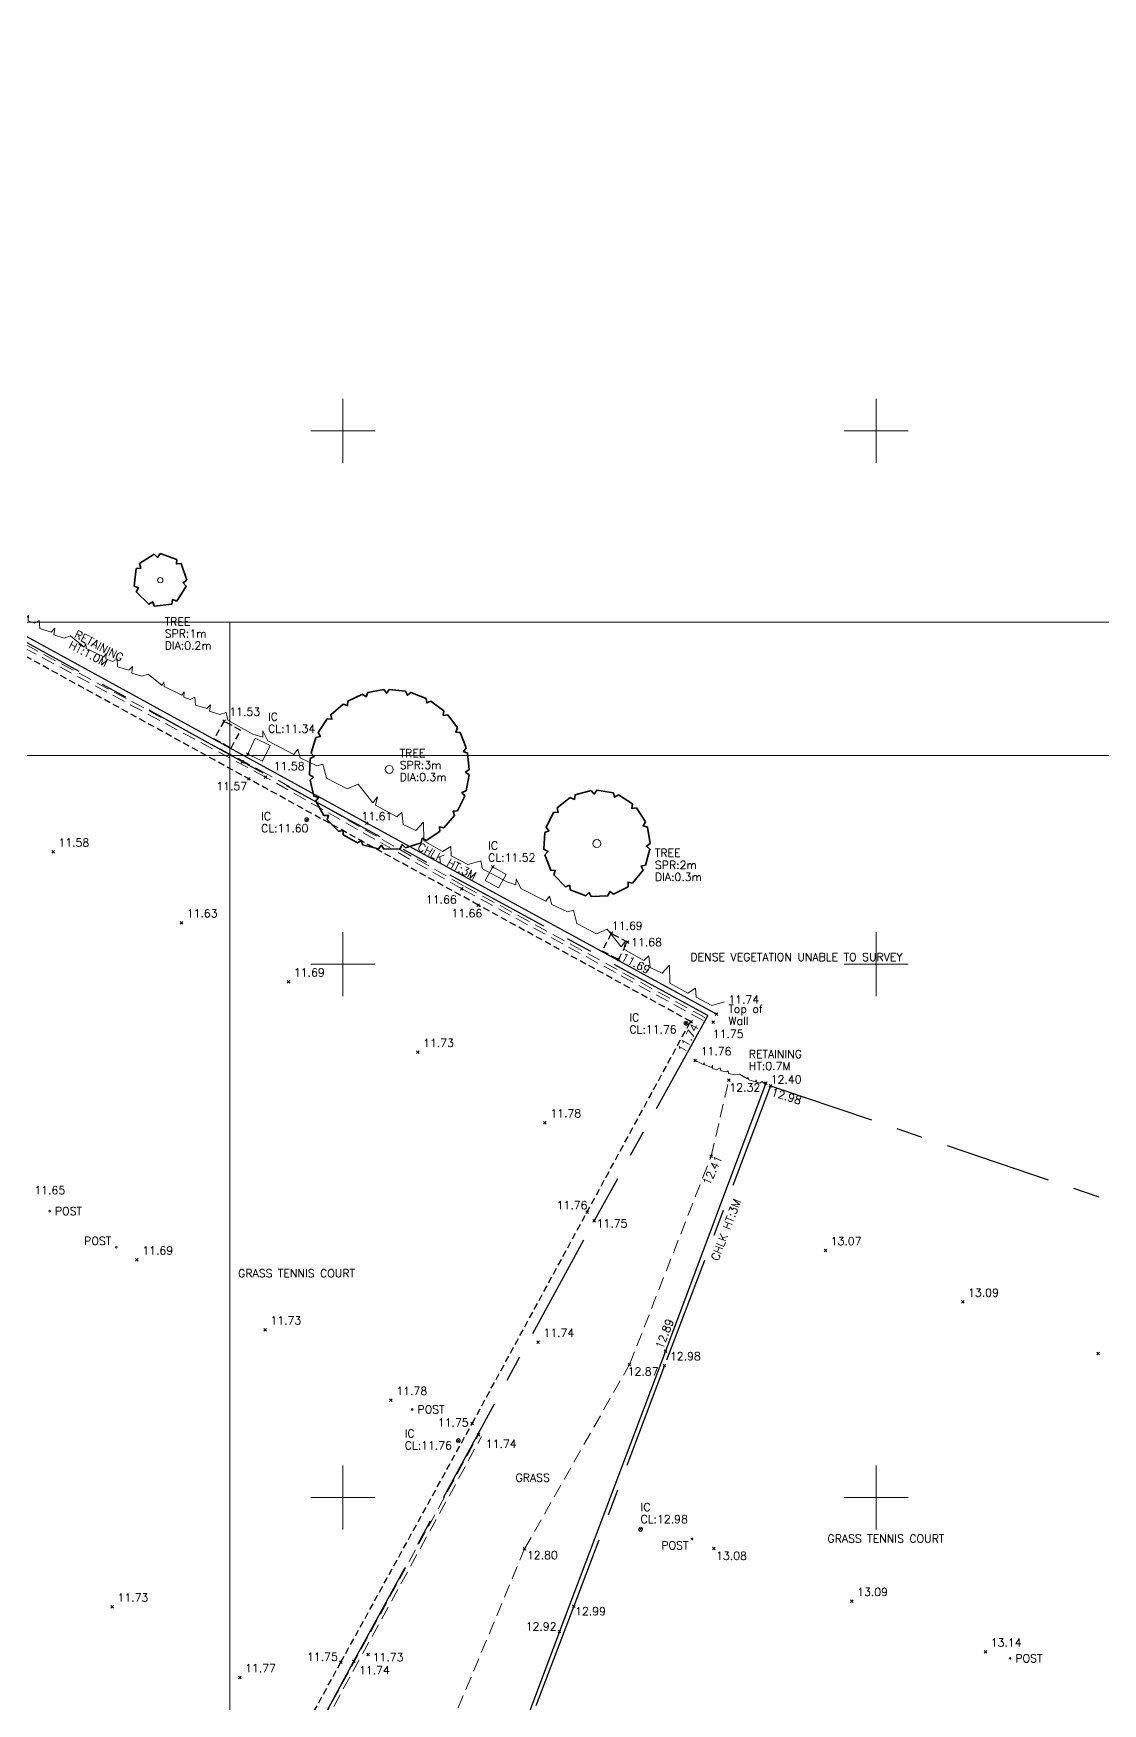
# Model space of a CAD drawing. Extents: x 521064 to 521635, y 174590 to 175241.
# Drawn here: x 521448.4 to 521488.5, y 175032.3 to 175094.9 of the extents above; entities that cross this region are included whole.
import ezdxf

# ---------------------------------------------------------------- set-up
doc = ezdxf.new("R2010")
doc.units = 0
doc.header["$PDMODE"] = 3
doc.header["$PDSIZE"] = 0.05
for name, pattern in [('Centre', [7, 4, -1, 1, -1]), ('DASHED', [0.75, 0.5, -0.25]), ('HIDDEN', [0.375, 0.25, -0.125])]:
    doc.linetypes.add(name, pattern=pattern)
doc.layers.get('0').update_dxf_attribs({"linetype": 'CONTINUOUS', "lineweight": 18})
for name, color, linetype, lineweight in [('I031G_SURVEY-GRID', 7, 'CONTINUOUS', 18), ('I901G_TITLE-SHEET', 7, 'CONTINUOUS', 18), ('I910T_TXT-GEN-S', 7, 'CONTINUOUS', 13), ('I923G_SURVEY-POINT', 7, 'CONTINUOUS', 18), ('I923T_SURVEY-LEVEL', 7, 'CONTINUOUS', 13), ('I941G_TREE', 72, 'CONTINUOUS', 18), ('I941G_TREE-VEG', 6, 'CONTINUOUS', 35), ('I941T_TREE-TXT', 82, 'CONTINUOUS', 13), ('I960G_COVER', 1, 'CONTINUOUS', 18), ('I960T_COVER-TXT', 1, 'CONTINUOUS', 13), ('I963G_SW', 200, 'DASHED', 18), ('I976G_ST-FURN', 220, 'CONTINUOUS', 18), ('I976T_ST-FURN-TXT', 220, 'CONTINUOUS', 13), ('I991G_SLOPE', 21, 'DASHED', 18), ('I995G_VEGETATION', 102, 'CONTINUOUS', 18)]:
    doc.layers.add(name, color=color, linetype=linetype, lineweight=lineweight)
for name, color, linetype in [('I280G_BLDG-FRAME', 7, 'HIDDEN'), ('I940G_SURFACE', 200, 'HIDDEN'), ('I971G_FENCE', 5, 'Centre'), ('I972G_WALL', 10, 'CONTINUOUS')]:
    doc.layers.add(name, color=color, linetype=linetype)
doc.styles.add('MONOTXT', font='simplex.shx')

# ---------------------------------------------------------------- blocks, each defined once
blk = doc.blocks.new('HEL Vegitation')
at = {"color": 0, "linetype": 'ByBlock'}
blk.add_polyline3d([(0, 0, 0), (0.092, -0.011, 0), (0.093, 0.01, 0), (0.1, -0.008, 0), (0.182, -0.015, 0), (0.184, 0.011, 0), (0.197, -0.02, 0), (0.239, -0.021, 0), (0.268, 0.013, 0), (0.287, -0.013, 0), (0.346, -0.006, 0), (0.36, 0.011, 0), (0.371, -0.014, 0), (0.436, -0.006, 0), (0.483, 0.015, 0), (0.575, -0.005, 0), (0.575, 0.015, 0), (0.593, -0.009, 0), (0.665, -0.008, 0), (0.666, 0.017, 0), (0.679, -0.008, 0), (0.714, -0.005, 0), (0.731, 0.02, 0), (0.765, 0.004, 0)], dxfattribs=at)
blk = doc.blocks.new('HER Vegitation')
at = {"color": 0, "linetype": 'ByBlock'}
blk.add_polyline3d([(0, 0, 0), (0.005, 0.0072, 0), (0.0165, 0.0097, 0), (0.0206, 0.0053, 0), (0.0225, 0.0112, 0), (0.0359, 0.0137, 0), (0.0437, 0.0047, 0), (0.044, 0.0119, 0), (0.0525, 0.014, 0), (0.0581, 0.0087, 0), (0.0587, 0.0131, 0), (0.0737, 0.0159, 0), (0.0762, 0.0112, 0), (0.0759, 0.0159, 0), (0.0906, 0.0128, 0), (0.094, 0.0197, 0), (0.1084, 0.0228, 0), (0.1159, 0.0175, 0), (0.1181, 0.0209, 0), (0.1293, 0.0237, 0), (0.134, 0.0206, 0), (0.1337, 0.0247, 0), (0.1518, 0.0287, 0), (0.1584, 0.0259, 0), (0.1559, 0.029, 0), (0.1618, 0.0315, 0), (0.1797, 0.035, 0), (0.1837, 0.0319, 0)], dxfattribs=at)

msp = doc.modelspace()

# ---------------------------------------------------------------- linework, layer by layer
at = {"layer": 'I031G_SURVEY-GRID'}
for p, q in [((521460, 175081.2), (521460, 175078.8)), ((521480, 175081.2), (521480, 175078.8)), ((521458.8, 175080), (521461.2, 175080)), ((521478.8, 175080), (521481.2, 175080)), ((521460, 175061.2), (521460, 175058.8)), ((521480, 175061.2), (521480, 175058.8)), ((521458.8, 175060), (521461.2, 175060)), ((521478.8, 175060), (521481.2, 175060)), ((521460, 175041.2), (521460, 175038.8)), ((521480, 175041.2), (521480, 175038.8)), ((521458.8, 175040), (521461.2, 175040)), ((521478.8, 175040), (521481.2, 175040))]:
    msp.add_line(p, q, dxfattribs=at)
at = {"layer": 'I280G_BLDG-FRAME'}
for points in [[(521456.17, 175068.763, 11.554), (521455.541, 175069.113, 11.534), (521455.175, 175068.453, 11.52), (521455.803, 175068.104, 11.54)], [(521470.34, 175060.18, 11.689), (521470.68, 175060.824, 11.683), (521470.065, 175061.149, 11.687), (521469.725, 175060.505, 11.692)]]:
    msp.add_polyline3d(points, close=True, dxfattribs=at)
at = {"layer": 'I901G_TITLE-SHEET'}
for points in [[(521533.61, 175067.828), (521325.01, 175067.828), (521325.01, 175232.028), (521533.61, 175232.028)], [(521455.762, 174908.628), (521247.162, 174908.628), (521247.162, 175072.828), (521455.762, 175072.828)], [(521634.62, 174908.628), (521426.02, 174908.628), (521426.02, 175072.828), (521634.62, 175072.828)]]:
    msp.add_lwpolyline(points, close=True, dxfattribs=at)
at = {"layer": 'I923G_SURVEY-POINT'}
for p in [(521455.541, 175069.113, 11.534), (521456.429, 175067.875, 11.34), (521456.229, 175067.59, 11.57), (521456.474, 175066.943, 11.573), (521457.094, 175067.015, 11.576), (521458.641, 175065.417, 11.601), (521460.897, 175065.289, 11.614), (521449.127, 175064.21, 11.579), (521465.629, 175063.644, 11.523), (521464.459, 175062.828, 11.656), (521465.08, 175062.217, 11.662), (521453.941, 175061.555, 11.634), (521470.07, 175061.159, 11.687), (521470.68, 175060.824, 11.683), (521470.34, 175060.18, 11.689), (521457.962, 175059.337, 11.694), (521473.062, 175057.841, 11.741), (521474.013, 175058.127, 11.744), (521472.876, 175057.784, 11.762), (521473.891, 175057.82, 11.75), (521462.808, 175056.694, 11.734), (521473.219, 175056.384, 11.758), (521474.479, 175055.65, 12.322), (521475.866, 175055.54, 12.402), (521476.038, 175055.439, 12.984), (521467.58, 175054.055, 11.783), (521473.82, 175052.802, 12.408), (521469.158, 175050.703, 11.761), (521469.427, 175050.38, 11.749), (521478.098, 175049.263, 13.07), (521452.275, 175048.912, 11.691), (521483.25, 175047.331, 13.086), (521457.081, 175046.289, 11.731), (521467.323, 175045.828, 11.744), (521472.101, 175045.485, 12.89), (521488.335, 175045.401, 13.155), (521470.752, 175044.991, 12.869), (521472.068, 175044.948, 12.982), (521461.804, 175043.645, 11.776), (521464.852, 175042.778, 11.75), (521465.09, 175042.347, 11.74), (521464.335, 175042.127, 11.756), (521471.167, 175038.81, 12.983), (521466.815, 175038.07, 12.797), (521473.91, 175038.085, 13.076), (521468.659, 175035.922, 12.985), (521479.09, 175036.108, 13.091), (521451.345, 175035.899, 11.725), (521468.123, 175034.979, 12.92), (521460.943, 175034.107, 11.733), (521484.101, 175034.209, 13.143), (521459.926, 175033.826, 11.754), (521460.416, 175033.861, 11.736), (521456.13, 175033.253, 11.77)]:
    msp.add_point(p, dxfattribs=at)
at = {"layer": 'I940G_SURFACE'}
for points in [[(521444.457, 175073.543, 11.489), (521434.862, 175055.908, 11.473), (521430.136, 175047.293, 11.466), (521427.241, 175042.012, 11.482), (521436.118, 175037.143, 11.557), (521443.531, 175033.085, 11.625), (521451.249, 175028.892, 11.71), (521455.853, 175026.378, 11.768), (521459.926, 175033.826, 11.754), (521464.852, 175042.778, 11.75), (521473.043, 175057.852, 11.77)], [(521473.062, 175057.841, 11.741), (521465.08, 175062.217, 11.662), (521444.457, 175073.543, 11.447)]]:
    msp.add_polyline3d(points, dxfattribs=at)
at = {"layer": 'I941G_TREE'}
for centre, radius in [((521453.148, 175074.397), 0.1), ((521461.741, 175067.302), 0.15), ((521469.527, 175064.52), 0.15)]:
    msp.add_circle(centre, radius, dxfattribs=at)
at = {"layer": 'I941G_TREE-VEG'}
for points in [[(521452.247, 175074.831), (521452.173, 175074.174), (521452.336, 175074.113), (521452.247, 175073.963)], [(521452.925, 175075.372), (521452.366, 175075.02), (521452.42, 175074.854), (521452.247, 175074.831)], [(521453.771, 175075.179), (521453.148, 175075.397), (521453.051, 175075.251), (521452.925, 175075.372)], [(521454.148, 175074.397), (521453.93, 175075.02), (521453.756, 175075.005), (521453.771, 175075.179)], [(521453.771, 175073.615), (521454.123, 175074.174), (521454.002, 175074.301), (521454.148, 175074.397)], [(521452.247, 175073.963), (521452.714, 175073.496), (521452.864, 175073.585), (521452.925, 175073.422)], [(521452.925, 175073.422), (521453.582, 175073.496), (521453.605, 175073.669), (521453.771, 175073.615)], [(521460.737, 175070.129), (521460.183, 175069.865), (521460.173, 175069.694), (521460.011, 175069.753)], [(521461.537, 175070.295), (521460.932, 175070.191), (521460.876, 175070.028), (521460.737, 175070.129)], [(521462.352, 175070.239), (521461.741, 175070.302), (521461.644, 175070.161), (521461.537, 175070.295)], [(521463.122, 175069.966), (521462.551, 175070.191), (521462.419, 175070.081), (521462.352, 175070.239)], [(521463.789, 175069.495), (521463.3, 175069.865), (521463.143, 175069.795), (521463.122, 175069.966)], [(521459.414, 175069.196), (521459.078, 175068.682), (521459.159, 175068.531), (521458.99, 175068.497)], [(521460.011, 175069.753), (521459.549, 175069.35), (521459.586, 175069.182), (521459.414, 175069.196)], [(521464.305, 175068.861), (521463.934, 175069.35), (521463.764, 175069.325), (521463.789, 175069.495)], [(521464.63, 175068.112), (521464.405, 175068.682), (521464.234, 175068.704), (521464.305, 175068.861)], [(521458.99, 175068.497), (521458.804, 175067.913), (521458.923, 175067.788), (521458.769, 175067.711)], [(521464.741, 175067.302), (521464.679, 175067.913), (521464.52, 175067.979), (521464.63, 175068.112)], [(521458.769, 175067.711), (521458.748, 175067.098), (521458.896, 175067.01), (521458.769, 175066.894)], [(521464.63, 175066.493), (521464.734, 175067.098), (521464.6, 175067.205), (521464.741, 175067.302)], [(521458.769, 175066.894), (521458.915, 175066.298), (521459.081, 175066.253), (521458.99, 175066.107)], [(521458.99, 175066.107), (521459.29, 175065.572), (521459.463, 175065.574), (521459.414, 175065.409)], [(521464.305, 175065.743), (521464.568, 175066.298), (521464.467, 175066.437), (521464.63, 175066.493)], [(521468.527, 175066.252), (521468.04, 175065.858), (521468.081, 175065.691), (521467.908, 175065.696)], [(521469.317, 175066.509), (521468.713, 175066.347), (521468.682, 175066.177), (521468.527, 175066.252)], [(521470.145, 175066.422), (521469.527, 175066.52), (521469.429, 175066.377), (521469.317, 175066.509)], [(521470.865, 175066.006), (521470.34, 175066.347), (521470.193, 175066.256), (521470.145, 175066.422)], [(521459.414, 175065.409), (521459.848, 175064.975), (521460.013, 175065.023), (521460.011, 175064.851)], [(521463.789, 175065.11), (521464.192, 175065.572), (521464.133, 175065.734), (521464.305, 175065.743)], [(521467.908, 175065.696), (521467.624, 175065.138), (521467.73, 175065.001), (521467.57, 175064.936)], [(521471.354, 175065.334), (521471.013, 175065.858), (521470.842, 175065.835), (521470.865, 175066.006)], [(521460.011, 175064.851), (521460.546, 175064.551), (521460.692, 175064.642), (521460.737, 175064.475)], [(521463.122, 175064.639), (521463.635, 175064.975), (521463.621, 175065.147), (521463.789, 175065.11)], [(521467.57, 175064.936), (521467.537, 175064.311), (521467.689, 175064.229), (521467.57, 175064.104)], [(521471.527, 175064.52), (521471.429, 175065.138), (521471.263, 175065.187), (521471.354, 175065.334)], [(521460.737, 175064.475), (521461.333, 175064.33), (521461.449, 175064.457), (521461.537, 175064.309)], [(521461.537, 175064.309), (521462.15, 175064.33), (521462.227, 175064.484), (521462.352, 175064.365)], [(521462.352, 175064.365), (521462.937, 175064.551), (521462.97, 175064.719), (521463.122, 175064.639)], [(521471.354, 175063.707), (521471.516, 175064.311), (521471.384, 175064.423), (521471.527, 175064.52)], [(521467.57, 175064.104), (521467.794, 175063.52), (521467.967, 175063.507), (521467.908, 175063.344)], [(521470.865, 175063.034), (521471.259, 175063.52), (521471.184, 175063.676), (521471.354, 175063.707)], [(521467.908, 175063.344), (521468.351, 175062.902), (521468.513, 175062.96), (521468.527, 175062.788)], [(521470.145, 175062.618), (521470.702, 175062.902), (521470.697, 175063.075), (521470.865, 175063.034)], [(521468.527, 175062.788), (521469.111, 175062.564), (521469.236, 175062.683), (521469.317, 175062.531)], [(521469.317, 175062.531), (521469.942, 175062.564), (521470.008, 175062.723), (521470.145, 175062.618)]]:
    msp.add_lwpolyline(points, dxfattribs=at)
at = {"layer": 'I960G_COVER'}
for points in [[(521456.429, 175067.875, 11.34), (521456.988, 175067.609, 11.348), (521457.271, 175068.205, 11.355), (521456.712, 175068.47, 11.346)], [(521465.629, 175063.644, 11.523), (521465.343, 175063.135, 11.527), (521465.837, 175062.857, 11.53), (521466.123, 175063.367, 11.525)]]:
    msp.add_polyline3d(points, close=True, dxfattribs=at)
for centre in [(521458.641, 175065.417, 11.601), (521472.876, 175057.784, 11.762), (521464.335, 175042.127, 11.756), (521471.167, 175038.81, 12.983)]:
    msp.add_circle(centre, 0.075, dxfattribs=at)
at = {"layer": 'I963G_SW'}
for points in [[(521473.513, 175057.887, 11.747), (521464.459, 175062.828, 11.656), (521457.094, 175067.015, 11.576), (521444.208, 175073.915, 11.472)], [(521473.576, 175058.002, 11.747), (521464.522, 175062.942, 11.656), (521457.156, 175067.129, 11.576), (521444.27, 175074.029, 11.472)], [(521426.271, 175041.838, 11.453), (521435.327, 175036.906, 11.542), (521442.808, 175032.807, 11.617), (521450.494, 175028.617, 11.696), (521456.049, 175025.585, 11.764), (521465.204, 175042.285, 11.74)], [(521426.448, 175041.89, 11.454), (521435.389, 175037.02, 11.542), (521442.871, 175032.921, 11.617), (521450.556, 175028.732, 11.696), (521455.998, 175025.761, 11.764), (521465.09, 175042.347, 11.74)]]:
    msp.add_polyline3d(points, dxfattribs=at)
at = {"layer": 'I971G_FENCE'}
for points in [[(521473.689, 175058.076, 11.749), (521456.229, 175067.59, 11.57), (521444.286, 175074.186, 11.476), (521439.724, 175065.629, 11.466), (521434.478, 175056.145, 11.462), (521426.511, 175041.571, 11.455)], [(521473.689, 175058.076, 11.749), (521469.427, 175050.38, 11.749)], [(521476.038, 175055.439, 12.984), (521472.068, 175044.948, 12.982), (521468.659, 175035.922, 12.985), (521465.375, 175027.31, 12.991), (521463.576, 175022.49, 12.986), (521463.025, 175021.488, 12.365)], [(521476.038, 175055.439, 12.984), (521511.536, 175043.43, 13.335)], [(521455.889, 175025.477, 11.758), (521460.416, 175033.861, 11.736), (521469.427, 175050.38, 11.749)]]:
    msp.add_polyline3d(points, dxfattribs=at)
at = {"layer": 'I972G_WALL'}
for points in [[(521474.013, 175058.127, 11.744), (521460.897, 175065.289, 11.614), (521444.383, 175074.334, 11.476)], [(521475.866, 175055.54, 12.402), (521472.101, 175045.485, 12.89), (521468.123, 175034.979, 12.92), (521465.069, 175026.839, 12.61), (521463.433, 175022.428, 12.847)]]:
    msp.add_polyline3d(points, dxfattribs=at)
at = {"layer": 'I976G_ST-FURN'}
for centre in [(521448.997, 175050.739, 11.63), (521451.497, 175049.381, 11.657), (521462.598, 175043.302, 11.756), (521473.098, 175038.445, 13.022), (521485.026, 175033.968, 13.142)]:
    msp.add_circle(centre, 0.03, dxfattribs=at)
at = {"layer": 'I991G_SLOPE'}
msp.add_polyline3d([(521459.196, 175023.645, 12.22), (521463.746, 175030.724, 12.751), (521466.815, 175038.07, 12.797), (521470.752, 175044.991, 12.869), (521473.82, 175052.802, 12.408), (521474.479, 175055.65, 12.322)], dxfattribs=at)
at = {"layer": 'I995G_VEGETATION', "elevation": 11.917}
for points in [[(521449.776, 175072.307), (521449.54, 175072.227), (521449.157, 175072.346), (521449.192, 175072.594), (521449.053, 175072.45), (521448.628, 175072.581), (521448.608, 175072.88), (521448.431, 175072.787), (521448.191, 175072.879), (521448.203, 175073.079), (521448.117, 175072.956), (521447.451, 175073.274), (521447.439, 175073.453), (521447.373, 175073.319), (521446.944, 175073.697)], [(521452.698, 175070.875), (521452.461, 175070.794), (521452.078, 175070.914), (521452.113, 175071.161), (521451.974, 175071.018), (521451.55, 175071.149), (521451.529, 175071.448), (521451.352, 175071.354), (521451.112, 175071.447), (521451.125, 175071.646), (521451.038, 175071.524), (521450.373, 175071.841), (521450.361, 175072.021), (521450.295, 175071.886), (521449.776, 175072.307)], [(521455.619, 175069.442), (521455.383, 175069.361), (521455, 175069.481), (521455.035, 175069.729), (521454.896, 175069.585), (521454.471, 175069.716), (521454.451, 175070.015), (521454.274, 175069.922), (521454.033, 175070.014), (521454.046, 175070.214), (521453.96, 175070.091), (521453.294, 175070.409), (521453.282, 175070.588), (521453.216, 175070.454), (521452.698, 175070.875)]]:
    msp.add_lwpolyline(points, dxfattribs=at)

# ---------------------------------------------------------------- block references
at = {"layer": 'I995G_VEGETATION', "linetype": 'Continuous'}
for name, p, xscale, yscale, zscale, rotation in [('HER Vegitation', (521465.186, 175063.869, 11.917), 59.39574962346141, 59.39574962346141, 59.39574962346141, 139.9289964582279), ('HER Vegitation', (521474.321, 175058.581, 11.786), 56.62787140935119, 56.62787140935119, 56.62787140935119, 140.1509540997797), ('HEL Vegitation', (521473.219, 175056.384, 11.758), 3.60054193482093, 3.60054193482093, 3.60054193482093, 341.1083586035575)]:
    msp.add_blockref(name, p, dxfattribs=dict(at, xscale=xscale, yscale=yscale, zscale=zscale, rotation=rotation))

# ---------------------------------------------------------------- texts
at = {"layer": 'I910T_TXT-GEN-S', "style": 'MONOTXT'}
for s, rotation, p in [('RETAINING', 332.2289, (521449.899, 175072.269)), ('HT:1.0M', 332.2289, (521449.689, 175071.871)), ('CHLK HT:3M', 331.41445, (521462.773, 175064.308)), ('CHLK HT:3M', 69.27196, (521474.08, 175048.852))]:
    msp.add_text(s, height=0.3, rotation=rotation, dxfattribs=at).set_placement(p)
for s, p in [('DENSE VEGETATION UNABLE TO SURVEY', (521473.036, 175060.117)), ('Top of ', (521474.46, 175058.173)), ('Wall', (521474.46, 175057.723)), ('RETAINING', (521475.227, 175056.479)), ('HT:0.7M', (521475.227, 175056.029)), ('GRASS TENNIS COURT', (521456.071, 175048.257)), ('GRASS', (521466.477, 175040.593)), ('GRASS TENNIS COURT', (521478.177, 175038.309))]:
    msp.add_text(s, height=0.3, dxfattribs=at).set_placement(p)
at = {"layer": 'I923T_SURVEY-LEVEL', "style": 'MONOTXT'}
for s, p in [('11.53', (521455.741, 175069.313, 11.534)), ('CL:11.34', (521457.19, 175068.68, 11.34)), ('11.58', (521457.406, 175067.276, 11.576)), ('11.57', (521455.251, 175066.524, 11.57)), ('11.61', (521460.697, 175065.396, 11.614)), ('CL:11.60', (521456.933, 175064.946, 11.601)), ('11.58', (521449.327, 175064.41, 11.579)), ('CL:11.52', (521465.449, 175063.845, 11.523)), ('11.66', (521463.113, 175062.273, 11.656)), ('11.63', (521454.141, 175061.755, 11.634)), ('11.66', (521464.07, 175061.757, 11.662)), ('11.69', (521470.089, 175061.288, 11.687)), ('11.68', (521470.81, 175060.672, 11.683)), ('11.69', (521458.162, 175059.537, 11.694)), ('11.74', (521474.46, 175058.523, 11.744)), ('CL:11.76', (521470.746, 175057.401, 11.762)), ('11.75', (521473.875, 175057.234, 11.75)), ('11.73', (521463.008, 175056.894, 11.734)), ('11.76', (521473.419, 175056.584, 11.758)), ('12.32', (521474.499, 175055.225, 12.322)), ('12.40', (521476.049, 175055.526, 12.404)), ('11.78', (521467.78, 175054.255, 11.783)), ('11.65', (521448.426, 175051.373, 11.653)), ('11.76', (521468.016, 175050.811, 11.761)), ('11.75', (521469.517, 175050.125, 11.749)), ('13.07', (521478.298, 175049.463, 13.07)), ('11.69', (521452.475, 175049.112, 11.691)), ('13.09', (521483.45, 175047.53, 13.086)), ('11.73', (521457.281, 175046.489, 11.731)), ('11.74', (521467.523, 175046.028, 11.744)), ('12.98', (521472.268, 175045.148, 12.982)), ('12.87', (521470.683, 175044.577, 12.869)), ('11.78', (521462.004, 175043.845, 11.776)), ('11.75', (521463.562, 175042.66, 11.75)), ('CL:11.76', (521462.317, 175041.804, 11.756)), ('11.74', (521465.361, 175041.863, 11.74)), ('CL:12.98', (521471.166, 175039.04, 12.983)), ('12.80', (521466.905, 175037.69, 12.797)), ('13.08', (521474, 175037.665, 13.076)), ('13.09', (521479.29, 175036.308, 13.091)), ('11.73', (521451.545, 175036.099, 11.725)), ('12.99', (521468.711, 175035.586, 12.985)), ('12.92', (521466.858, 175035.016, 12.92)), ('13.14', (521484.301, 175034.409, 13.143)), ('11.75', (521458.653, 175033.875, 11.754)), ('11.73', (521461.114, 175033.861, 11.733)), ('11.77', (521456.33, 175033.453, 11.77)), ('11.74', (521460.602, 175033.371, 11.736))]:
    msp.add_text(s, height=0.3, dxfattribs=at).set_placement(p)
for s, rotation, p in [('11.69', 331.88213, (521470.404, 175060.166, 11.689)), ('11.74', 61.95985, (521472.816, 175056.641, 11.741)), ('12.98', 342.5408, (521476.044, 175055.076, 12.984)), ('12.41', 65.09523, (521473.758, 175051.682, 12.408)), ('12.89', 68.41603, (521471.994, 175045.548, 12.89))]:
    msp.add_text(s, height=0.3, rotation=rotation, dxfattribs=at).set_placement(p)
at = {"layer": 'I941T_TREE-TXT', "style": 'MONOTXT'}
for s, p in [('TREE', (521453.314, 175072.697)), ('SPR:1m', (521453.314, 175072.247)), ('DIA:0.2m', (521453.314, 175071.797)), ('TREE', (521462.129, 175067.766)), ('SPR:3m', (521462.129, 175067.316)), ('DIA:0.3m', (521462.129, 175066.866)), ('TREE', (521471.705, 175064.018)), ('SPR:2m', (521471.705, 175063.568)), ('DIA:0.3m', (521471.705, 175063.118))]:
    msp.add_text(s, height=0.3, dxfattribs=at).set_placement(p)
at = {"layer": 'I960T_COVER-TXT', "style": 'MONOTXT'}
for p in [(521457.19, 175069.13), (521456.933, 175065.396), (521465.449, 175064.295), (521470.746, 175057.851), (521462.317, 175042.254), (521471.166, 175039.49)]:
    msp.add_text('IC', height=0.3, dxfattribs=at).set_placement(p)
at = {"layer": 'I976T_ST-FURN-TXT', "style": 'MONOTXT'}
for p in [(521449.197, 175050.589), (521450.294, 175049.472), (521462.798, 175043.152), (521471.947, 175038.054), (521485.226, 175033.818)]:
    msp.add_text('POST', height=0.3, dxfattribs=at).set_placement(p)

doc.saveas('drawing.dxf')
